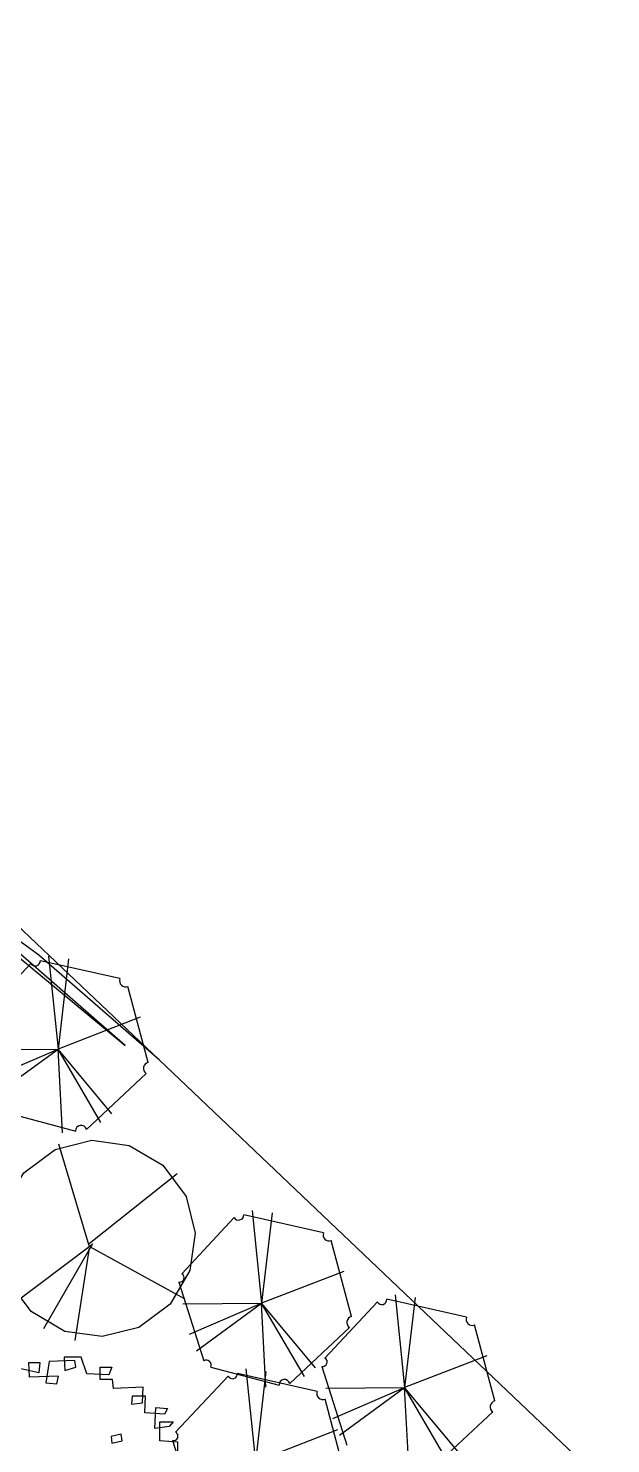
# Model space of a CAD drawing. Header units: millimetres. Extents: x 14950 to 15746, y 1103 to 1809.
# Drawn here: x 15461.312 to 15463.191, y 1463.414 to 1467.985 of the extents above; entities that cross this region are included whole.
import ezdxf
from ezdxf.xclip import XClip

# ---------------------------------------------------------------- set-up
doc = ezdxf.new("R2010")
doc.units = ezdxf.units.MM
doc.header["$LTSCALE"] = 10
doc.header["$MEASUREMENT"] = 0
doc.header["$XCLIPFRAME"] = 2
doc.layers.add('TZ-BASE', color=253, linetype='Continuous')

# ---------------------------------------------------------------- blocks, each defined once
blk = doc.blocks.new('JD-DGHCDGH7DFXH')
at = {"layer": 'TZ-BASE'}
for p, q in [((388.9297, 17.0243), (424.2917, -12.3251)), ((416.8518, -5.191), (424.401, -12.3716)), ((423.9872, -12.0595), (423.8183, -12.2409)), ((424.2749, -12.1089), (424.0179, -12.0509)), ((424.0448, -12.0366), (424.0753, -12.3364)), ((424.1093, -12.0447), (424.0753, -12.3364)), ((424.3659, -12.3793), (424.3005, -12.1339)), ((424.3406, -12.2334), (424.0753, -12.3364)), ((423.8215, -12.3385), (424.0753, -12.3364)), ((423.8432, -12.4356), (424.0753, -12.3364)), ((423.8651, -12.4896), (424.0753, -12.3364)), ((424.2491, -12.5451), (424.0753, -12.3364)), ((424.2138, -12.5733), (424.0753, -12.3364)), ((424.0897, -12.6068), (424.0753, -12.3364)), ((424.401, -12.3716), (433.5702, -21.0931)), ((424.1667, -12.5956), (424.3594, -12.4148)), ((423.9122, -12.5423), (424.1322, -12.6013)), ((424.1758, -12.9723), (424.0777, -12.6439)), ((424.1761, -12.9648), (424.4597, -12.7387)), ((424.6434, -12.8805), (424.4745, -13.0619)), ((424.9312, -12.9299), (424.6741, -12.8719)), ((424.7011, -12.8576), (424.7316, -13.1574)), ((424.7656, -12.8657), (424.7316, -13.1574)), ((424.183, -12.97), (423.9216, -13.1665)), ((424.1867, -12.9651), (424.0286, -13.2394)), ((424.1756, -12.9798), (424.1298, -13.2771)), ((424.1793, -12.9749), (424.4845, -13.143)), ((425.0222, -13.2003), (424.9567, -12.9549)), ((424.9969, -13.0544), (424.7316, -13.1574)), ((424.4644, -13.0888), (424.5453, -13.343)), ((424.4777, -13.1595), (424.7316, -13.1574)), ((424.4995, -13.2566), (424.7316, -13.1574)), ((424.5214, -13.3106), (424.7316, -13.1574)), ((424.9054, -13.3661), (424.7316, -13.1574)), ((424.87, -13.3943), (424.7316, -13.1574)), ((424.7459, -13.4278), (424.7316, -13.1574)), ((425.1053, -13.153), (424.9364, -13.3344)), ((425.393, -13.2024), (425.136, -13.1444)), ((425.1629, -13.1301), (425.1934, -13.4299)), ((425.2274, -13.1383), (425.1934, -13.4299)), ((424.823, -13.4166), (425.0156, -13.2358)), ((425.484, -13.4728), (425.4185, -13.2274)), ((424.0465, -13.3454), (424.0363, -13.4141)), ((424.1299, -13.3418), (424.0465, -13.3454)), ((424.0945, -13.331), (424.0971, -13.3743)), ((424.1502, -13.331), (424.0945, -13.331)), ((424.1325, -13.3635), (424.1299, -13.3418)), ((424.1679, -13.3852), (424.1502, -13.331)), ((425.4587, -13.3269), (425.1934, -13.4299)), ((424.0136, -13.3816), (423.9453, -13.3671)), ((423.9807, -13.349), (424.0161, -13.349)), ((423.9832, -13.396), (423.9807, -13.349)), ((424.0768, -13.3924), (423.9832, -13.396)), ((424.0161, -13.349), (424.0136, -13.3816)), ((424.0718, -13.4177), (424.0768, -13.3924)), ((424.0971, -13.3743), (424.1325, -13.3635)), ((424.2387, -13.3888), (424.1679, -13.3852)), ((424.2109, -13.3635), (424.2488, -13.3635)), ((424.2109, -13.4032), (424.2109, -13.3635)), ((424.2488, -13.3635), (424.2387, -13.3888)), ((424.6236, -13.3925), (424.4547, -13.5739)), ((424.5684, -13.3633), (424.7884, -13.4223)), ((424.9113, -13.442), (424.6543, -13.3839)), ((424.6812, -13.3696), (424.7117, -13.6695)), ((424.7457, -13.3778), (424.7117, -13.6695)), ((424.9262, -13.3613), (425.0072, -13.6156)), ((424.0363, -13.4141), (424.0718, -13.4177)), ((424.2514, -13.4032), (424.2109, -13.4032)), ((424.2539, -13.4322), (424.2514, -13.4032)), ((424.35, -13.4285), (424.2539, -13.4322)), ((424.3475, -13.4792), (424.35, -13.4285)), ((424.9396, -13.432), (425.1934, -13.4299)), ((424.9613, -13.5291), (425.1934, -13.4299)), ((424.9832, -13.5831), (425.1934, -13.4299)), ((425.3672, -13.6387), (425.1934, -13.4299)), ((425.3318, -13.6668), (425.1934, -13.4299)), ((425.2077, -13.7003), (425.1934, -13.4299)), ((424.3146, -13.4575), (424.3121, -13.4828)), ((424.3121, -13.4828), (424.3475, -13.4792)), ((424.3576, -13.4575), (424.3146, -13.4575)), ((424.3551, -13.5117), (424.3576, -13.4575)), ((425.0023, -13.7124), (424.9369, -13.467)), ((424.4183, -13.5153), (424.3551, -13.5117)), ((424.3879, -13.5623), (424.3905, -13.4936)), ((424.3905, -13.4936), (424.4284, -13.4972)), ((424.4284, -13.4972), (424.4183, -13.5153)), ((425.2848, -13.6891), (425.4775, -13.5083)), ((424.4335, -13.5551), (424.3879, -13.5623)), ((424.4031, -13.5406), (424.4461, -13.5406)), ((424.4031, -13.602), (424.4031, -13.5406)), ((424.4461, -13.5406), (424.4335, -13.5551)), ((424.977, -13.5664), (424.7117, -13.6695)), ((424.2792, -13.5804), (424.2463, -13.5876)), ((424.2463, -13.5876), (424.2488, -13.6093)), ((424.2488, -13.6093), (424.2817, -13.602)), ((424.2817, -13.602), (424.2792, -13.5804)), ((424.4613, -13.6057), (424.4031, -13.602)), ((424.4445, -13.6009), (424.5255, -13.8551)), ((424.4613, -13.6454), (424.4613, -13.6057))]:
    blk.add_line(p, q, dxfattribs=at)
for centre, start in [((420.1526, -16.6688), 46.38177), ((420.2658, -16.719), 46.4336)]:
    blk.add_arc(centre, 6, start, 66.08383, dxfattribs=at)
for centre, major_axis, start_param, end_param in [((424.0015, -12.0515), (0.011, 0.0122), 2.810229, 5.484201), ((424.2934, -12.1156), (0.0132, 0.0146), 1.957942, 4.240579), ((424.3704, -12.3985), (0.0131, 0.0146), 0.959749, 3.282607), ((424.1497, -12.6001), (0.0118, 0.0131), 5.707203, 8.650472), ((424.6578, -12.8725), (0.011, 0.0122), 2.810229, 5.484201), ((424.9497, -12.9366), (0.0132, 0.0146), 1.957942, 4.240579), ((424.4675, -13.0746), (0.0097, 0.0108), 3.65516, 6.510752), ((425.1196, -13.145), (0.011, 0.0122), 2.810229, 5.484201), ((425.0266, -13.2195), (0.0131, 0.0146), 0.959749, 3.282607), ((425.4115, -13.2091), (0.0132, 0.0146), 1.957942, 4.240579), ((424.5528, -13.3578), (-0.0123, 0.0111), 3.537946, 5.9104), ((424.9293, -13.3471), (0.0097, 0.0108), 3.65516, 6.510752), ((424.6379, -13.3846), (0.011, 0.0122), 2.810229, 5.484201), ((424.806, -13.4211), (0.0118, 0.0131), 5.707203, 8.650472), ((424.9298, -13.4486), (0.0132, 0.0146), 1.957942, 4.240579), ((425.4884, -13.492), (0.0131, 0.0146), 0.959749, 3.282607), ((424.4477, -13.5867), (0.0097, 0.0108), 3.65516, 6.510752)]:
    blk.add_ellipse(centre, major_axis=major_axis, ratio=1, start_param=start_param, end_param=end_param, dxfattribs=at)
blk.add_ellipse((424.2007, -12.9479), major_axis=(0.2123, 0.2361), ratio=1, dxfattribs=at)

msp = doc.modelspace()

# ---------------------------------------------------------------- block references
at = {"layer": 'TZ-BASE'}
ref = msp.add_blockref('JD-DGHCDGH7DFXH', (15037.333, 1477.0248), dxfattribs=at)
XClip(ref).set_block_clipping_path([(-0.066111234, 74.999970863), (699.933616811, 75.6206052864), (700.0658361092, -74.3793364424), (0.0661112341, -74.999970863)])

doc.saveas('drawing.dxf')
